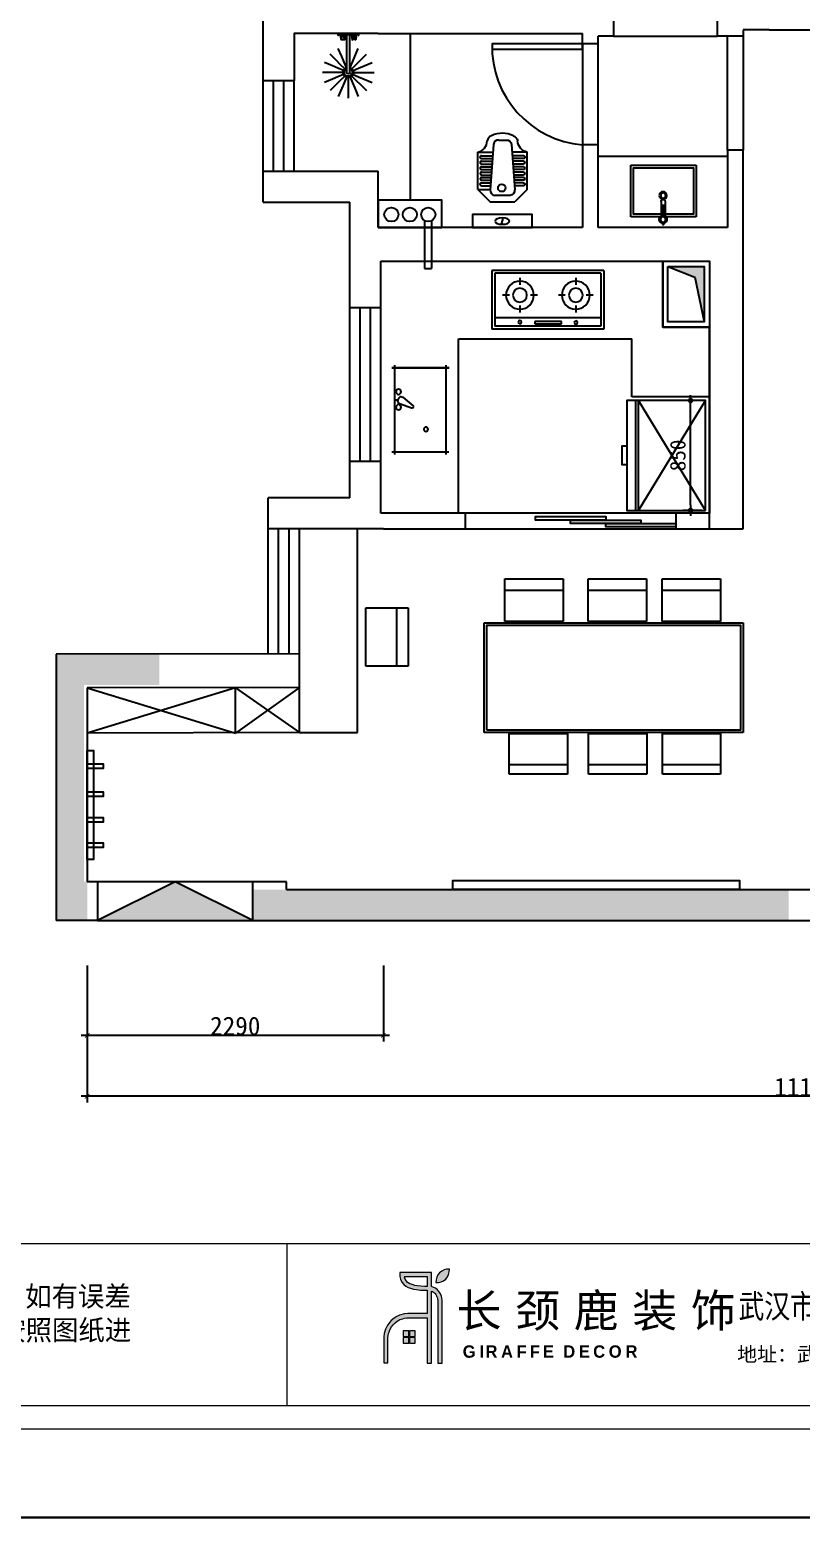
# Model space of a CAD drawing. Header units: inches. Extents: x 1174834 to 1369688, y -175882 to -108740.
# Drawn here: x 1280407 to 1286372, y -175882 to -164377 of the extents above; entities that cross this region are included whole.
import ezdxf

# ---------------------------------------------------------------- set-up
doc = ezdxf.new("R2010")
doc.units = ezdxf.units.IN
doc.header["$LTSCALE"] = 500
doc.header["$MEASUREMENT"] = 0
doc.linetypes.add('ACAD_ISO03W100', pattern=[30, 12, -18])
doc.linetypes.add('DASH', pattern=[0.35, 0.25, -0.1])
for name, color, linetype in [('0--家具', 2, 'Continuous'), ('0--家具细线', 14, 'Continuous'), ('A-01-原始墙体', 7, 'Continuous'), ('FF-FURN', 51, 'Continuous'), ('SH-尺寸标注', 32, 'Continuous'), ('WALL', 255, 'Continuous'), ('填充', 251, 'Continuous'), ('家具', 2, 'Continuous'), ('特细线', 251, 'Continuous')]:
    doc.layers.add(name, color=color, linetype=linetype)
doc.layers.add('022外尺寸标注', color=4, linetype='Continuous', lineweight=0)
doc.layers.add('填充线', color=143, linetype='Continuous', lineweight=9)
doc.styles.add('Arial', font='simhei.ttf')
doc.styles.add('QHGM-宋体', font='', dxfattribs={"width": 0.8})
doc.styles.add('宋体', font='', dxfattribs={"height": 80})
doc.styles.add('样式_1', font='')
doc.styles.add('黑体', font='simhei.ttf', dxfattribs={"height": 80})
doc.styles.get('QHGM-宋体').set_extended_font_data('SimSun')
doc.styles.get('宋体').set_extended_font_data('NSimSun')
doc.styles.get('样式_1').set_extended_font_data('FangSong_GB2312')
doc.dimstyles.new('D_20_2.35', dxfattribs={"dimtxt": 142.857143, "dimasz": 35.714286, "dimexe": 47.619048, "dimexo": 0, "dimgap": 0, "dimtad": 1, "dimdec": 0, "dimzin": 1, "dimdsep": 46, "dimtxsty": 'Standard', "dimblk": 'ARCHTICK', "dimcen": 0.09, "dimdle": 47.619048, "dimclrd": 252, "dimclre": 252, "dimclrt": 134, "dimadec": 0, "dimazin": 0, "dimtfac": 1, "dimtdec": 4, "dimtix": 1, "dimtmove": 2, "dimatfit": 3, "dimfxl": 1, "dimtolj": 1, "dimtzin": 0, "dimarcsym": 0})
doc.dimstyles.new('FS', dxfattribs={"dimscale": 60, "dimtxt": 2, "dimasz": 0.7, "dimexe": 1, "dimexo": 0.5, "dimtad": 1, "dimdec": 0, "dimzin": 0, "dimdsep": 46, "dimtxsty": 'Arial', "dimblk1": 'DOT', "dimblk2": 'DOT', "dimsah": 1, "dimcen": 0, "dimclrd": 8, "dimclre": 8, "dimclrt": 7, "dimadec": 0, "dimazin": 0, "dimtfac": 1, "dimtdec": 0, "dimtix": 1, "dimtmove": 2, "dimatfit": 3, "dimldrblk": 'DOT', "dimfxl": 1, "dimfxlon": 1, "dimtolj": 1, "dimtzin": 0, "dimlwd": -1, "dimarcsym": 0})

# ---------------------------------------------------------------- blocks, each defined once
blk = doc.blocks.new('_ArchTick')
at = {"color": 0, "linetype": 'ByBlock', "const_width": 0.15}
blk.add_lwpolyline([(-0.5, -0.5), (0.5, 0.5)], dxfattribs=at)
blk = doc.blocks.new('*D143')
at = {"layer": 'Defpoints', "color": 0, "linetype": 'Continuous', "lineweight": -3, "transparency": 16777216}
for p in [(1280851, -171615), (1283141, -171615), (1280851, -172155)]:
    blk.add_point(p, dxfattribs=at)
at = {"layer": 'SH-尺寸标注', "color": 252, "linetype": 'Continuous', "lineweight": -2, "transparency": 16777216}
for p, q in [((1280851, -171615), (1280851, -172203)), ((1283141, -171615), (1283141, -172203)), ((1283189, -172155), (1280804, -172155))]:
    blk.add_line(p, q, dxfattribs=at)
at = {"layer": 'SH-尺寸标注', "color": 252, "linetype": 'Continuous', "lineweight": -2, "transparency": 16777216, "xscale": 35.71428581050463, "yscale": 35.71428581050463, "zscale": 35.71428581050463, "rotation": 180}
blk.add_blockref('_ArchTick', (1280851, -172155), dxfattribs=at)
at = {"layer": 'SH-尺寸标注', "color": 252, "linetype": 'Continuous', "lineweight": -2, "transparency": 16777216, "xscale": 35.71428581050463, "yscale": 35.71428581050463, "zscale": 35.71428581050463}
blk.add_blockref('_ArchTick', (1283141, -172155), dxfattribs=at)
at = {"layer": 'SH-尺寸标注', "color": 134, "linetype": 'Continuous', "transparency": 16777216, "insert": (1281996, -172083), "char_height": 142.9, "attachment_point": 5}
blk.add_mtext('\\A1;2290', dxfattribs=at)
blk = doc.blocks.new('*D144')
at = {"layer": 'Defpoints', "color": 0, "linetype": 'Continuous', "lineweight": -3, "transparency": 16777216}
for p in [(1280851, -171615), (1291961, -171615), (1280851, -172626)]:
    blk.add_point(p, dxfattribs=at)
at = {"layer": 'SH-尺寸标注', "color": 252, "linetype": 'Continuous', "lineweight": -2, "transparency": 16777216}
for p, q in [((1280851, -171615), (1280851, -172674)), ((1291961, -171615), (1291961, -172674)), ((1292009, -172626), (1280804, -172626))]:
    blk.add_line(p, q, dxfattribs=at)
at = {"layer": 'SH-尺寸标注', "color": 252, "linetype": 'Continuous', "lineweight": -2, "transparency": 16777216, "xscale": 35.71428581050463, "yscale": 35.71428581050463, "zscale": 35.71428581050463, "rotation": 180}
blk.add_blockref('_ArchTick', (1280851, -172626), dxfattribs=at)
at = {"layer": 'SH-尺寸标注', "color": 252, "linetype": 'Continuous', "lineweight": -2, "transparency": 16777216, "xscale": 35.71428581050463, "yscale": 35.71428581050463, "zscale": 35.71428581050463}
blk.add_blockref('_ArchTick', (1291961, -172626), dxfattribs=at)
at = {"layer": 'SH-尺寸标注', "color": 134, "linetype": 'Continuous', "transparency": 16777216, "insert": (1286406, -172555), "char_height": 142.9, "attachment_point": 5}
blk.add_mtext('\\A1;11110', dxfattribs=at)
blk = doc.blocks.new('YLD.Studio-02-155')
at = {"layer": 'FF-FURN', "color": 253}
for p, q in [((-294, 189), (-582, 189)), ((-582, 189), (-582, 72)), ((-294, 189), (-200, 93)), ((-294, 189), (-294, 93)), ((-677, 27), (-677, -30)), ((-643, 67), (-292, 93)), ((-250, 57), (-250, -61)), ((-200, 93), (-200, -97)), ((-643, -71), (-292, -96)), ((-582, -192), (-582, -75)), ((-294, -192), (-200, -97)), ((-294, -192), (-582, -192))]:
    blk.add_line(p, q, dxfattribs=at)
at = {"layer": 'FF-FURN', "color": 251}
for p, q in [((-556, 161), (-556, 74)), ((-534, 161), (-534, 76)), ((-514, 160), (-514, 77)), ((-491, 160), (-491, 79)), ((-471, 160), (-471, 81)), ((-449, 160), (-449, 82)), ((-429, 159), (-429, 84)), ((-406, 159), (-406, 85)), ((-388, 159), (-388, 87)), ((-366, 159), (-366, 88)), ((-346, 161), (-346, 90)), ((-323, 161), (-323, 91)), ((-556, -164), (-556, -78)), ((-534, -164), (-534, -79)), ((-514, -163), (-514, -81)), ((-491, -163), (-491, -82)), ((-471, -163), (-471, -84)), ((-449, -163), (-449, -86)), ((-429, -163), (-429, -87)), ((-406, -163), (-406, -89)), ((-388, -163), (-388, -90)), ((-366, -163), (-366, -92)), ((-346, -164), (-346, -93)), ((-323, -164), (-323, -95))]:
    blk.add_line(p, q, dxfattribs=at)
at = {"layer": 'FF-FURN', "color": 253}
blk.add_lwpolyline([(0, 230), (0, -230), (-100, -230), (-100, 230)], close=True, dxfattribs=at)
at = {"layer": 'FF-FURN', "color": 253, "extrusion": (0, 0, -1)}
for centre, major_axis, ratio, start_param, end_param in [((-666, 70), (38.6, 31.5), 0.902843, 4.16241, 5.262368), ((-686, 224), (-71.7, 85.5), 0.937093, 2.564574, 3.718612), ((-539, -1), (-135, -135), 1, 0.322824, 1.238257), ((-639, 30), (-26.7, -26.7), 1, 0.715172, 2.250128), ((-289, 53), (-28.2, -28.2), 1, 2.279041, 3.82138)]:
    blk.add_ellipse(centre, major_axis=major_axis, ratio=ratio, start_param=start_param, end_param=end_param, dxfattribs=at)
at = {"layer": 'FF-FURN', "color": 251, "extrusion": (0, 0, -1)}
for centre, major_axis, start_param, end_param in [((-545, 161), (7.95, -7.95), 2.356194, 5.497787), ((-503, 160), (7.95, -7.95), 2.356194, 5.497787), ((-460, 160), (-7.95, -7.95), 0.785398, 3.926991), ((-418, 159), (-7.95, -7.95), 0.785398, 3.926991), ((-377, 159), (-7.95, -7.95), 0.785398, 3.926991), ((-335, 161), (-7.95, -7.95), 0.785398, 3.926991), ((-307, 4), (20.5, -20.5), 0.785398, 7.068583)]:
    blk.add_ellipse(centre, major_axis=major_axis, ratio=1, start_param=start_param, end_param=end_param, dxfattribs=at)
at = {"layer": 'FF-FURN', "color": 250}
blk.add_ellipse((-50, 0), major_axis=(0, 55.8), ratio=0.441777, start_param=-3.141592653589793, end_param=3.141592653589792, dxfattribs=at)
at = {"layer": 'FF-FURN', "color": 253}
for centre, major_axis, ratio, start_param, end_param in [((-666, -73), (38.6, -31.5), 0.902843, 4.16241, 5.262368), ((-639, -33), (-26.7, 26.7), 1, 0.715172, 2.250128), ((-289, -56), (-28.2, 28.2), 1, 2.279041, 3.82138), ((-686, -227), (-71.7, -85.5), 0.937093, 2.564574, 3.718612)]:
    blk.add_ellipse(centre, major_axis=major_axis, ratio=ratio, start_param=start_param, end_param=end_param, dxfattribs=at)
at = {"layer": 'FF-FURN', "color": 251}
for centre, major_axis, start_param, end_param in [((-545, -164), (7.95, 7.95), 2.356194, 5.497787), ((-503, -163), (7.95, 7.95), 2.356194, 5.497787), ((-460, -163), (-7.95, 7.95), 0.785398, 3.926991), ((-418, -163), (-7.95, 7.95), 0.785398, 3.926991), ((-377, -163), (-7.95, 7.95), 0.785398, 3.926991), ((-335, -164), (-7.95, 7.95), 0.785398, 3.926991)]:
    blk.add_ellipse(centre, major_axis=major_axis, ratio=1, start_param=start_param, end_param=end_param, dxfattribs=at)
at = {"layer": 'FF-FURN', "color": 250}
blk.add_spline([(-25, -2), (-38, 3), (-67, -5), (-75, -2)], degree=3, dxfattribs=at)
blk = doc.blocks.new('DOT')
at = {"color": 0}
blk.add_line((-1, 0), (1, 0), dxfattribs=at)
at = {"color": 0, "const_width": 0.5}
blk.add_lwpolyline([(-0.25, 0, 1), (0.25, 0, 1)], format="xyb", close=True, dxfattribs=at)
blk = doc.blocks.new('*D10')
at = {"color": 8, "lineweight": -2, "transparency": 16777216}
for p, q in [((643506, -434179), (643359, -434179)), ((643506, -435029), (643359, -435029))]:
    blk.add_line(p, q, dxfattribs=at)
at = {"color": 8, "transparency": 16777216}
blk.add_line((643419, -434987), (643419, -434221), dxfattribs=at)
at = {"layer": 'Defpoints', "color": 0, "transparency": 16777216}
for p in [(643419, -434179), (643536, -434179), (643536, -435029)]:
    blk.add_point(p, dxfattribs=at)
at = {"color": 8, "transparency": 16777216, "xscale": 42, "yscale": 42, "zscale": 42}
for p, rotation in [((643419, -434179), 90), ((643419, -435029), 270)]:
    blk.add_blockref('DOT', p, dxfattribs=dict(at, rotation=rotation))
at = {"color": 7, "transparency": 16777216, "insert": (643321, -434604), "char_height": 120, "attachment_point": 5, "rotation": 90, "style": 'Arial'}
blk.add_mtext('\\A1;850', dxfattribs=at)
blk = doc.blocks.new('_DOT')
at = {"color": 0, "linetype": 'ByBlock'}
blk.add_line((-0.5, 0), (-1, 0), dxfattribs=at)
at = {"color": 0, "linetype": 'ByBlock', "const_width": 0.5}
blk.add_lwpolyline([(-0.25, 0, 1), (0.25, 0, 1)], format="xyb", close=True, dxfattribs=at)
blk = doc.blocks.new('A$C176de66d')
at = {"color": 3}
for p, q in [((0, 378), (0, 0)), ((0, 378), (720, 378)), ((18, 360), (18, 18)), ((18, 360), (702, 360)), ((702, 360), (702, 18)), ((720, 378), (720, 0)), ((0, 0), (720, 0)), ((18, 18), (702, 18))]:
    blk.add_line(p, q, dxfattribs=at)
at = {"color": 8}
for p, q in [((180, 331.1), (180, 286.1)), ((540, 331.1), (540, 286.1)), ((67.5, 218.6), (112.5, 218.6)), ((247.5, 218.6), (292.5, 218.6)), ((427.5, 218.6), (472.5, 218.6)), ((607.5, 218.6), (652.5, 218.6)), ((180, 151.1), (180, 106.1)), ((540, 151.1), (540, 106.1)), ((18, 72), (702, 72)), ((271.6, 48.1), (443, 48.1)), ((271.6, 33.8), (271.6, 48.1)), ((443, 33.8), (271.6, 33.8)), ((443, 48.1), (443, 33.8))]:
    blk.add_line(p, q, dxfattribs=at)
for centre, radius in [((180, 218.6), 90), ((540, 218.6), 90), ((180, 218.6), 45), ((540, 218.6), 45), ((179.5, 41.7), 10.8), ((539.8, 44.9), 10.8)]:
    blk.add_circle(centre, radius, dxfattribs=at)
blk = doc.blocks.new('A$C92e9f1b8')
at = {"color": 3}
for p, q in [((0, 420), (692, 420)), ((20, 0), (20, 440)), ((670, 442), (670, 0)), ((670, 0), (670, 440)), ((358, 159), (375, 169)), ((395, 59), (358, 159)), ((375, 169), (443, 86)), ((690, 20), (0, 20)), ((420, 47), (420, 20)), ((420, 47), (420, 20)), ((424, 48), (438, 56))]:
    blk.add_line(p, q, dxfattribs=at)
for centre, radius in [((195, 263), 16.9), ((366, 51), 19.8), ((485, 51), 19.8)]:
    blk.add_circle(centre, radius, dxfattribs=at)
for centre, start, end in [((414, 65), 200.5377, 300), ((428, 73), 300, 39.4623)]:
    blk.add_arc(centre, 19.8, start, end, dxfattribs=at)
blk = doc.blocks.new('A$Cfc64ca04')
at = {"color": 3, "linetype": 'DASH', "ltscale": 150}
for p, q in [((21, 255), (0, 255)), ((0, 245), (0, 255)), ((21, 245), (0, 245)), ((180, 265), (53, 265)), ((180, 235), (53, 235)), ((70, 255), (59, 255)), ((70, 245), (59, 245)), ((70, 242), (70, 258)), ((150, 258), (70, 258)), ((150, 242), (70, 242)), ((150, 242), (150, 258))]:
    blk.add_line(p, q, dxfattribs=at)
blk.add_lwpolyline([(60, 228), (60, 0), (460, 0), (460, 505), (60, 505), (60, 272)], dxfattribs=at)
at = {"color": 251, "true_color": 0x636466}
blk.add_lwpolyline([(80, 235), (80, 20), (440, 20), (440, 485), (80, 485), (80, 265)], dxfattribs=at)
at = {"color": 3, "linetype": 'DASH', "ltscale": 150}
blk.add_circle((40, 250), 20, dxfattribs=at)
for centre, radius, start, end in [((40, 250), 30, 30, 170.4059), ((40, 250), 30, 189.5941, 330), ((180, 250), 15, 270, 90)]:
    blk.add_arc(centre, radius, start, end, dxfattribs=at)
at = {"layer": 'FF-FURN', "color": 250}
for radius in [30, 20]:
    blk.add_circle((225, 250), radius, dxfattribs=at)
blk = doc.blocks.new('A$C4CD82E51')
at = {"color": 250, "linetype": 'ACAD_ISO03W100'}
for p, q in [((237, 215), (280, 233)), ((280, 233), (323, 251)), ((172, 172), (138, 138))]:
    blk.add_line(p, q, dxfattribs=at)
at = {"layer": '0--家具', "color": 144}
for p, q in [((479, 260), (455, 258)), ((455, 258), (455, 256)), ((455, 252), (455, 233)), ((487, 256), (493, 256)), ((487, 232), (493, 232)), ((200, 212), (493, 212)), ((200, 188), (493, 188)), ((455, 148), (455, 167)), ((455, 142), (455, 144)), ((479, 140), (455, 142)), ((487, 168), (493, 168)), ((487, 144), (493, 144))]:
    blk.add_line(p, q, dxfattribs=at)
for points in [[(480, 261, -0.246515), (473, 258), (452, 256)], [(452, 252), (473, 250, -1), (473, 235), (452, 233)], [(452, 148), (473, 150, 1), (473, 165), (452, 167)], [(480, 139, 0.246515), (473, 143), (452, 144)]]:
    blk.add_lwpolyline(points, format="xyb", dxfattribs=at)
for points in [[(480, 261), (487, 261), (487, 226), (452, 229), (452, 233)], [(452, 252), (452, 256)], [(480, 139), (487, 139), (487, 174), (452, 171), (452, 167)], [(452, 148), (452, 144)]]:
    blk.add_lwpolyline(points, dxfattribs=at)
blk.add_lwpolyline([(500, 121), (495, 121, -2.688214), (493, 126), (493, 275, -2.688214), (495, 280), (500, 280)], format="xyb", close=True, dxfattribs=at)
for radius, start, end in [(40, 17.4576, 342.5424), (30, 23.5782, 336.4218), (12, 90, 270)]:
    blk.add_arc((200, 200), radius, start, end, dxfattribs=at)
at = {"layer": '0--家具细线', "color": 250, "linetype": 'ACAD_ISO03W100'}
for p, q in [((149, 323), (123, 385)), ((200, 334), (200, 400)), ((251, 323), (277, 385)), ((77, 251), (15, 277)), ((106, 294), (59, 341)), ((120, 233), (77, 251)), ((138, 262), (106, 294)), ((163, 215), (120, 233)), ((172, 228), (138, 262)), ((167, 280), (149, 323)), ((185, 237), (167, 280)), ((200, 287), (200, 334)), ((200, 240), (200, 287)), ((215, 237), (233, 280)), ((228, 228), (262, 262)), ((233, 280), (251, 323)), ((262, 262), (294, 294)), ((294, 294), (341, 341)), ((323, 251), (385, 277)), ((67, 200), (0, 200)), ((77, 149), (15, 123)), ((113, 200), (67, 200)), ((120, 167), (77, 149)), ((138, 138), (106, 106)), ((160, 200), (113, 200)), ((163, 185), (120, 167)), ((167, 120), (149, 77)), ((185, 163), (167, 120)), ((200, 160), (200, 113)), ((215, 163), (233, 120)), ((228, 172), (262, 138)), ((233, 120), (251, 77)), ((237, 185), (280, 167)), ((262, 138), (294, 106)), ((280, 167), (323, 149)), ((323, 149), (385, 123)), ((106, 106), (59, 59)), ((149, 77), (123, 15)), ((200, 113), (200, 67)), ((200, 67), (200, 0)), ((251, 77), (277, 15)), ((294, 106), (341, 59))]:
    blk.add_line(p, q, dxfattribs=at)
blk = doc.blocks.new('gndghfggn')
at = {"layer": '022外尺寸标注'}
h = blk.add_hatch(color=143, dxfattribs=at)
h.dxf.hatch_style = 1
h.paths.add_polyline_path([(4708.14, -1030.86), (4707.46, -1030.86), (4707.46, -1031.54), (4708.14, -1031.54)], flags=17)
h.paths.add_polyline_path([(4708.93, -1030.86), (4708.25, -1030.86), (4708.25, -1031.54), (4708.93, -1031.54)], flags=17)
h.paths.add_polyline_path([(4708.93, -1032.34), (4708.93, -1031.66), (4708.25, -1031.66), (4708.25, -1032.34)], flags=17)
h.paths.add_polyline_path([(4708.14, -1031.66), (4707.46, -1031.66), (4707.46, -1032.34), (4708.14, -1032.34)], flags=17)
h.paths.add_polyline_path([(4710.39, -1028.73), (4708.02, -1028.73), (4707.62, -1028.77), (4707.04, -1028.94), (4706.7, -1029.1), (4706.37, -1029.31), (4706.02, -1029.61), (4705.8, -1029.84), (4705.54, -1030.22), (4705.33, -1030.65), (4705.17, -1031.15), (4705.12, -1031.56), (4705.12, -1034.73), (4705.63, -1034.73), (4705.63, -1031.71), (4705.66, -1031.4), (4705.7, -1031.18), (4705.76, -1030.99), (4705.85, -1030.73), (4706.05, -1030.36), (4706.27, -1030.1), (4706.51, -1029.86), (4706.75, -1029.68), (4706.93, -1029.57), (4707.07, -1029.49), (4707.22, -1029.44), (4707.43, -1029.37), (4707.64, -1029.3), (4707.9, -1029.25), (4710.39, -1029.25), (4710.39, -1034.74), (4710.9, -1034.74), (4710.9, -1026.02), (4711.04, -1026.09), (4711.14, -1026.15), (4711.24, -1026.23), (4711.29, -1026.29), (4711.34, -1026.33), (4711.42, -1026.44), (4711.51, -1026.59), (4711.56, -1026.72), (4711.58, -1026.77), (4711.61, -1026.83), (4711.62, -1026.91), (4711.64, -1027.02), (4711.66, -1027.11), (4711.66, -1034.74), (4712.18, -1034.74), (4712.18, -1027.13), (4712.16, -1026.9), (4712.1, -1026.66), (4711.98, -1026.37), (4711.84, -1026.12), (4711.62, -1025.87), (4711.38, -1025.68), (4711.25, -1025.62), (4710.9, -1025.48), (4710.9, -1023.79), (4707.06, -1023.79), (4707.06, -1024.27), (4707.14, -1024.6), (4707.32, -1024.97), (4707.55, -1025.23), (4707.8, -1025.43), (4708.08, -1025.58), (4708.35, -1025.69), (4708.74, -1025.79), (4709.09, -1025.84), (4709.57, -1025.9), (4710.02, -1025.93), (4710.39, -1025.93)])
h.paths.add_polyline_path([(4710.4, -1025.43), (4710.04, -1025.43), (4709.62, -1025.4), (4709.16, -1025.34), (4708.84, -1025.3), (4708.51, -1025.21), (4708.29, -1025.12), (4708.07, -1025.01), (4707.89, -1024.87), (4707.74, -1024.69), (4707.62, -1024.44), (4707.58, -1024.29), (4710.4, -1024.29)], flags=16)
h.paths.add_polyline_path([(4711.43, -1025, 0.456232), (4713.06, -1023.39, 0.456232)])
at = {"layer": '022外尺寸标注', "color": 143}
for points in [[(4710.9, -1026.02), (4711.04, -1026.09), (4711.14, -1026.15), (4711.24, -1026.23), (4711.29, -1026.29), (4711.34, -1026.33), (4711.42, -1026.44), (4711.51, -1026.59), (4711.56, -1026.72), (4711.58, -1026.77), (4711.61, -1026.83), (4711.62, -1026.91), (4711.64, -1027.02), (4711.66, -1027.11), (4711.66, -1034.74), (4712.18, -1034.74), (4712.18, -1027.13), (4712.16, -1026.9), (4712.1, -1026.66), (4711.98, -1026.37), (4711.84, -1026.12), (4711.62, -1025.87), (4711.38, -1025.68), (4711.25, -1025.62), (4710.9, -1025.48), (4710.9, -1023.79), (4707.06, -1023.79), (4707.06, -1024.27), (4707.14, -1024.6), (4707.32, -1024.97), (4707.55, -1025.23), (4707.8, -1025.43), (4708.08, -1025.58), (4708.35, -1025.69), (4708.74, -1025.79), (4709.09, -1025.84), (4709.57, -1025.9), (4710.02, -1025.93), (4710.39, -1025.93), (4710.39, -1028.73), (4708.02, -1028.73), (4707.62, -1028.77), (4707.04, -1028.94), (4706.7, -1029.1), (4706.37, -1029.31), (4706.02, -1029.61), (4705.8, -1029.84), (4705.54, -1030.22), (4705.33, -1030.65), (4705.17, -1031.15), (4705.12, -1031.56), (4705.12, -1034.73), (4705.63, -1034.73), (4705.63, -1031.71), (4705.66, -1031.4), (4705.7, -1031.18), (4705.76, -1030.99), (4705.85, -1030.73), (4706.05, -1030.36), (4706.27, -1030.1), (4706.51, -1029.86), (4706.75, -1029.68), (4706.93, -1029.57), (4707.07, -1029.49), (4707.22, -1029.44), (4707.43, -1029.37), (4707.64, -1029.3), (4707.9, -1029.25), (4710.39, -1029.25), (4710.39, -1034.74)], [(4710.39, -1034.74), (4710.9, -1034.74), (4710.9, -1026.02)]]:
    blk.add_lwpolyline(points, dxfattribs=at)
for points in [[(4710.4, -1025.43), (4710.4, -1024.29), (4707.58, -1024.29), (4707.62, -1024.44), (4707.74, -1024.69), (4707.89, -1024.87), (4708.07, -1025.01), (4708.29, -1025.12), (4708.51, -1025.21), (4708.84, -1025.3), (4709.16, -1025.34), (4709.62, -1025.4), (4710.04, -1025.43)], [(4707.46, -1031.54), (4708.14, -1031.54), (4708.14, -1030.86), (4707.46, -1030.86)], [(4707.46, -1032.34), (4708.14, -1032.34), (4708.14, -1031.66), (4707.46, -1031.66)], [(4708.25, -1031.54), (4708.93, -1031.54), (4708.93, -1030.86), (4708.25, -1030.86)], [(4708.25, -1032.34), (4708.93, -1032.34), (4708.93, -1031.66), (4708.25, -1031.66)]]:
    blk.add_lwpolyline(points, close=True, dxfattribs=at)
for centre, start, end in [((4712.95, -1024.9), 85.683, 183.7789), ((4711.55, -1023.49), 265.683, 3.7789)]:
    blk.add_arc(centre, 1.52, start, end, dxfattribs=at)
at = {"layer": '022外尺寸标注', "color": 143, "attachment_point": 1}
for s, width, insert, char_height, style in [('{\\f南宋书局体|b1|i0|c134|p2;\\T1.3;长颈鹿装饰}', 35.0689, (4713.92, -1026.39), 4, '宋体'), ('{\\f汉仪全唐诗简|b1|i0|c134|p18;\\T1.3;GIRAFFE DECOR}', 39.5744, (4714.68, -1032.6), 1.5, '样式_1')]:
    blk.add_mtext_dynamic_manual_height_columns(s, width=width, gutter_width=12.5, heights=[0], dxfattribs=dict(at, insert=insert, char_height=char_height, style=style))
blk = doc.blocks.new('JNNJ')
at = {"layer": 'WALL', "color": 8, "ltscale": 0.5}
for p, q in [((283797, -98160), (308185, -98160)), ((308185, -98160), (283797, -98160))]:
    blk.add_line(p, q, dxfattribs=at)
at = {"layer": '填充线'}
for p, q in [((307293, -96236), (284612, -96236)), ((284594, -97374), (307293, -97374)), ((284431, -97537), (307456, -97537))]:
    blk.add_line(p, q, dxfattribs=at)
blk = doc.blocks.new('HHYT')
at = {"layer": '填充线'}
blk.add_line((390529, -114619), (390529, -113481), dxfattribs=at)
blk.add_blockref('JNNJ', (99287, -17246))
at = {"layer": '填充', "xscale": 58.06672455353011, "yscale": 58.06672455353011, "zscale": 58.06672455353011}
blk.add_blockref('gndghfggn', (117997, -54237), dxfattribs=at)
at = {"layer": '填充线', "style": 'QHGM-宋体', "width": 0.8}
blk.add_text('武汉市长颈鹿装饰设计工程有限责任公司', height=166.55, dxfattribs=at).set_placement((393701, -114005))
at = {"layer": '填充线', "style": '黑体'}
blk.add_text('地址：武汉市白沙洲大道白沙洲未来城4栋2楼', height=102.81, dxfattribs=at).set_placement((393692, -114311))
at = {"layer": '家具', "color": 8, "width": 1}
blk.add_text('图中所标尺寸施工方必须在现场度量，如有误差', height=142.79, dxfattribs=at).set_placement((385532, -113923))
at = {"layer": '家具', "color": 8}
blk.add_text('以现场尺寸为准！所有施工必须严格按照图纸进', height=142.79, dxfattribs=at).set_placement((385535, -114161))
blk = doc.blocks.new('A$C44EE5ACB')
at = {"color": 3, "ltscale": 10}
for p, q in [((105.7, 21), (105.7, 871.1)), ((124.8, 21), (124.8, 871.1))]:
    blk.add_line(p, q, dxfattribs=at)
at = {"color": 8, "linetype": 'ACAD_ISO03W100', "ltscale": 3}
for p, q in [((644.4, 21), (124.8, 871.1)), ((124.8, 21), (644.4, 871.1))]:
    blk.add_line(p, q, dxfattribs=at)
at = {"color": 3, "ltscale": 10}
for points in [[(644.4, 21), (644.4, 871.1), (34.4, 871.1), (34.4, 21)], [(34.4, 519.8), (34.4, 372.4), (0, 372.4), (0, 519.8)]]:
    blk.add_lwpolyline(points, close=True, dxfattribs=at)
at = {"color": 1}
dim = blk.add_aligned_dim(p1=(644.4, 21), p2=(644.4, 871.1), distance=116.8, dimstyle='FS', override={"dimblk1": 'DOT', "dimblk2": 'DOT', "dimldrblk": 'DOT', "dimfxl": 180}, dxfattribs=at)
dim.commit()
dim.dimension.update_dxf_attribs({"geometry": '*D10', "text_midpoint": (429.4, 446.1), "insert": (-642891.1, 435050)})

msp = doc.modelspace()

# ---------------------------------------------------------------- hatches: boundary and pattern name
at = {"layer": '特细线'}
h = msp.add_hatch(color=256, dxfattribs=at)
h.dxf.hatch_style = 1
h.paths.add_polyline_path([(1285341.5, -166207.4), (1285549.6, -166292.1), (1285621.5, -166637.4), (1285621.5, -166207.4)])
h = msp.add_hatch(color=256, dxfattribs=at)
h.dxf.hatch_style = 1
h.paths.add_polyline_path([(1281409.8, -169207.4), (1280611.5, -169207.4), (1280611.5, -171267.4), (1280851.5, -171267.4), (1280851.5, -170967.4), (1280826.5, -170967.4), (1280826.5, -169444.8), (1281409.8, -169444.8)])
h = msp.add_hatch(color=256, dxfattribs=at)
h.dxf.hatch_style = 1
h.paths.add_polyline_path([(1282131.5, -171267.4), (1281531.5, -170967.4), (1280931.5, -171267.4)])
h = msp.add_hatch(color=256, dxfattribs=at)
h.dxf.hatch_style = 1
h.paths.add_polyline_path([(1286274.9, -171027.4), (1282131.5, -171027.4), (1282131.5, -171267.4), (1286274.9, -171267.4)])

# ---------------------------------------------------------------- linework, layer by layer
at = {"color": 3, "linetype": 'DASH', "ltscale": 150}
for p, q in [((1285801.5, -165357.4), (1284801.5, -165357.4)), ((1283721.5, -168117.4), (1283721.5, -166767.4)), ((1283721.5, -166767.4), (1285061.5, -166767.4)), ((1285061.5, -167217.4), (1285061.5, -166767.4)), ((1285661.5, -167217.4), (1285061.5, -167217.4)), ((1282941.5, -169813.3), (1282941.5, -168237.4)), ((1284531.2, -168713.6), (1284081.2, -168713.6)), ((1285176.9, -168713.6), (1284726.9, -168713.6)), ((1285747.9, -168713.6), (1285297.9, -168713.6)), ((1283244.1, -169300.9), (1283244.1, -168850.9)), ((1281996.5, -169817.4), (1281996.5, -169467.4)), ((1282491.5, -169813.3), (1282491.5, -169463.3)), ((1282491.5, -169813.3), (1280851.5, -169817.4)), ((1282491.5, -169813.3), (1282941.5, -169813.3)), ((1284563.7, -170063), (1284113.7, -170063)), ((1284563.7, -170063), (1284113.7, -170063)), ((1285176.9, -170063), (1284726.9, -170063)), ((1285176.9, -170063), (1284726.9, -170063)), ((1285747.9, -170063), (1285297.9, -170063)), ((1285747.9, -170063), (1285297.9, -170063))]:
    msp.add_line(p, q, dxfattribs=at)
at = {"color": 3}
for p, q in [((1283458.7, -165853.4), (1283458.7, -166224.2)), ((1283513.7, -165855.2), (1283513.7, -166224.2)), ((1283458.7, -166224.2), (1283513.7, -166224.2))]:
    msp.add_line(p, q, dxfattribs=at)
at = {"color": 147, "linetype": 'ACAD_ISO03W100', "ltscale": 3}
for p, q in [((1281996.5, -169467.4), (1280851.5, -169817.4)), ((1280851.5, -169467.4), (1281996.5, -169817.4)), ((1282491.5, -169463.3), (1281996.5, -169817.4)), ((1281996.5, -169467.4), (1282491.5, -169813.3))]:
    msp.add_line(p, q, dxfattribs=at)
at = {"color": 3}
for points in [[(1284681.5, -164527.4), (1284681.5, -164487.4), (1283981.5, -164487.4), (1283981.5, -164527.4)], [(1280851.5, -169952.2), (1280900.2, -169952.2), (1280900.2, -170793.9), (1280851.5, -170793.9)], [(1285895.4, -171027.4), (1283676.9, -171027.4), (1283676.9, -170956.7), (1285895.4, -170956.7)]]:
    msp.add_lwpolyline(points, close=True, dxfattribs=at)
at = {"color": 3, "linetype": 'DASH', "ltscale": 150}
for points in [[(1284531.2, -168952.8), (1284081.2, -168952.8), (1284081.2, -168624), (1284531.2, -168624)], [(1285175.3, -168952.8), (1284725.3, -168952.8), (1284725.3, -168624), (1285175.3, -168624)], [(1285746.4, -168952.8), (1285296.4, -168952.8), (1285296.4, -168624), (1285746.4, -168624)], [(1283004.8, -169299.3), (1283004.8, -168849.3), (1283333.7, -168849.3), (1283333.7, -169299.3)], [(1283921.5, -169813.3), (1283921.5, -168963.3), (1285921.5, -168963.3), (1285921.5, -169813.3)], [(1284113.7, -169821.1), (1284563.7, -169821.1), (1284563.7, -170134.1), (1284113.7, -170134.1)], [(1284726.9, -169821.1), (1285176.9, -169821.1), (1285176.9, -170134.1), (1284726.9, -170134.1)], [(1285297.9, -169821.1), (1285747.9, -169821.1), (1285747.9, -170134.1), (1285297.9, -170134.1)]]:
    msp.add_lwpolyline(points, close=True, dxfattribs=at)
at = {"color": 251, "true_color": 0x636466}
msp.add_lwpolyline([(1283941.5, -169793.3), (1283941.5, -168983.3), (1285901.5, -168983.3), (1285901.5, -169793.3)], close=True, dxfattribs=at)
at = {"color": 3}
for centre in [(1283203.3, -165806.7), (1283345.3, -165806.7), (1283487.8, -165806.7)]:
    msp.add_circle(centre, 55, dxfattribs=at)
at = {"layer": 'A-01-原始墙体', "color": 4}
for p, q in [((1282211.5, -164770.3), (1282211.5, -163997.4)), ((1284921.5, -164307.4), (1284921.5, -164427.4)), ((1285721.5, -164307.4), (1285721.5, -164427.4)), ((1286123.4, -164377.4), (1285921.5, -164377.4)), ((1285921.5, -164377.4), (1285921.5, -164427.4)), ((1283101.5, -164407.4), (1284681.5, -164407.4)), ((1284681.5, -164487.4), (1284681.5, -164407.4)), ((1284801.5, -164487.4), (1284681.5, -164487.4)), ((1284921.5, -164427.4), (1284801.5, -164427.4)), ((1284801.5, -164487.4), (1284801.5, -164427.4)), ((1285921.5, -164427.4), (1285721.5, -164427.4)), ((1282211.5, -164770.3), (1282451.5, -164770.3)), ((1284801.5, -165267.4), (1284681.5, -165267.4)), ((1284681.5, -165267.4), (1284681.5, -165907.4)), ((1284801.5, -165907.4), (1284801.5, -165267.4)), ((1285921.5, -165308), (1285801.5, -165308)), ((1285801.5, -165308), (1285801.5, -165907.4)), ((1285921.5, -168237.4), (1285921.5, -165308)), ((1282211.5, -165470.3), (1283101.5, -165470.3)), ((1282211.5, -165710.3), (1282211.5, -165470.3)), ((1283101.5, -165907.4), (1283101.5, -165470.3)), ((1282211.5, -165710.3), (1282881.5, -165710.3)), ((1282881.5, -166527.4), (1282881.5, -165710.3)), ((1284681.5, -165907.4), (1283101.5, -165907.4)), ((1285801.5, -165907.4), (1284801.5, -165907.4)), ((1283121.5, -166527.4), (1283121.5, -166167.4)), ((1283121.5, -166167.4), (1285301.5, -166167.4)), ((1285301.5, -166167.4), (1285301.5, -166677.4)), ((1283121.5, -166527.4), (1282881.5, -166527.4)), ((1285301.5, -166677.4), (1285661.5, -166677.4)), ((1285661.5, -166677.4), (1285661.5, -168117.4)), ((1285661.5, -168237.4), (1285661.5, -166677.4)), ((1282881.5, -167997.4), (1282881.5, -167717.4)), ((1283121.5, -167717.4), (1282881.5, -167717.4)), ((1283121.5, -168117.4), (1283121.5, -167717.4)), ((1282881.5, -167997.4), (1282251.5, -167997.4)), ((1282251.5, -168237.4), (1282251.5, -167997.4)), ((1283776.1, -168117.4), (1283121.5, -168117.4)), ((1283776.1, -168237.4), (1283776.1, -168117.4)), ((1285661.5, -168117.4), (1285401.5, -168117.4)), ((1285401.5, -168117.4), (1285401.5, -168237.4)), ((1283141.5, -168237.4), (1282251.5, -168237.4)), ((1283141.5, -168237.4), (1283776.1, -168237.4)), ((1285401.5, -168237.4), (1285921.5, -168237.4)), ((1282491.5, -169203.3), (1280611.5, -169207.4)), ((1280611.5, -169207.4), (1280611.5, -171267.4)), ((1282491.5, -169463.3), (1282491.5, -169203.3)), ((1282491.5, -169463.3), (1280851.5, -169467.4)), ((1280851.5, -169467.4), (1280851.5, -170967.4)), ((1280931.5, -170967.4), (1280851.5, -170967.4)), ((1280931.5, -170967.4), (1280931.5, -171267.4)), ((1282391.5, -170967.4), (1282131.5, -170967.4)), ((1282131.5, -171267.4), (1282131.5, -170967.4)), ((1282391.5, -171027.4), (1282391.5, -170967.4)), ((1282391.5, -171027.4), (1290391.5, -171027.4)), ((1280931.5, -171267.4), (1280611.5, -171267.4)), ((1282131.5, -171267.4), (1292201.5, -171267.4))]:
    msp.add_line(p, q, dxfattribs=at)
msp.add_lwpolyline([(1283101.5, -164407.4), (1282451.5, -164407.4), (1282451.5, -164770.3)], dxfattribs=at)
for points in [[(1283101.5, -165907.4), (1283593.2, -165907.4), (1283593.2, -165696.5), (1283101.5, -165696.5)], [(1285301.5, -166167.4), (1285661.5, -166167.4), (1285661.5, -166677.4), (1285301.5, -166677.4)]]:
    msp.add_lwpolyline(points, close=True, dxfattribs=at)
at = {"layer": '特细线'}
for p, q in [((1286123.4, -164377.4), (1286923.4, -164377.4)), ((1283351.5, -165696.5), (1283351.5, -164407.4)), ((1284681.5, -164487.4), (1284681.5, -165267.4)), ((1284801.5, -165267.4), (1284801.5, -164487.4)), ((1284921.5, -164427.4), (1285721.5, -164427.4)), ((1285801.5, -165308), (1285801.5, -164427.4)), ((1285921.5, -164427.4), (1285921.5, -165308)), ((1282211.5, -165470.3), (1282211.5, -164770.3)), ((1282291.5, -165470.3), (1282291.5, -164770.3)), ((1282371.5, -165470.3), (1282371.5, -164770.3)), ((1282451.5, -165470.3), (1282451.5, -164770.3)), ((1282881.5, -167717.4), (1282881.5, -166527.4)), ((1282961.5, -167717.4), (1282961.5, -166527.4)), ((1283041.5, -167717.4), (1283041.5, -166527.4)), ((1283121.5, -167717.4), (1283121.5, -166527.4)), ((1285401.5, -168117.4), (1283776.1, -168117.4)), ((1282251.5, -169207.4), (1282251.5, -168237.4)), ((1282331.5, -169207.4), (1282331.5, -168237.4)), ((1282411.5, -169207.4), (1282411.5, -168237.4)), ((1282491.5, -169207.4), (1282491.5, -168237.4)), ((1283776.1, -168237.4), (1285401.5, -168237.4)), ((1282131.5, -170967.4), (1280931.5, -170967.4)), ((1280931.5, -171267.4), (1282131.5, -171267.4))]:
    msp.add_line(p, q, dxfattribs=at)
for points in [[(1285341.5, -166207.4), (1285621.5, -166207.4), (1285621.5, -166637.4), (1285341.5, -166637.4)], [(1284859.7, -168169.2), (1284317.9, -168169.2), (1284317.9, -168142.9), (1284859.7, -168142.9)], [(1285130.6, -168195.4), (1284588.8, -168195.4), (1284588.8, -168169.2), (1285130.6, -168169.2)], [(1285401.5, -168221.7), (1284859.7, -168221.7), (1284859.7, -168195.4), (1285401.5, -168195.4)], [(1280851.5, -170054.1), (1280974.9, -170054.1), (1280974.9, -170090.2), (1280851.5, -170090.2)], [(1280851.5, -170272.1), (1280974.9, -170272.1), (1280974.9, -170308.2), (1280851.5, -170308.2)], [(1280851.5, -170470.4), (1280974.9, -170470.4), (1280974.9, -170506.5), (1280851.5, -170506.5)], [(1280851.5, -170664.8), (1280974.9, -170664.8), (1280974.9, -170700.9), (1280851.5, -170700.9)]]:
    msp.add_lwpolyline(points, close=True, dxfattribs=at)
for points in [[(1285341.5, -166207.4), (1285549.6, -166292.1), (1285621.5, -166637.4)], [(1282131.5, -171267.4), (1281531.5, -170967.4), (1280931.5, -171267.4)]]:
    msp.add_lwpolyline(points, dxfattribs=at)
msp.add_arc((1284743.8, -164507.4), 762.5, 178.49708, 265.3148, dxfattribs=at)

# ---------------------------------------------------------------- block references
at = {"xscale": 1.1, "yscale": 1.1, "zscale": 1.1}
msp.add_blockref('HHYT', (852815.2, -48936), dxfattribs=at)
at = {"color": 3, "xscale": -1, "rotation": 270}
for name, p in [('A$Cfc64ca04', (1285053.6, -165884.7)), ('A$C92e9f1b8', (1283207, -167662.6))]:
    msp.add_blockref(name, p, dxfattribs=at)
at = {"color": 3, "xscale": -1.2, "yscale": 1.2, "zscale": 1.2}
msp.add_blockref('A$C176de66d', (1284844.8, -166692.6), dxfattribs=at)
at = {"color": 1}
msp.add_blockref('A$C44EE5ACB', (1284988.2, -168115.8), dxfattribs=at)
at = {"layer": 'FF-FURN', "xscale": -1, "rotation": 90}
msp.add_blockref('YLD.Studio-02-155', (1284060.3, -165907.4), dxfattribs=at)
at = {"layer": '填充', "color": 10, "xscale": -1, "rotation": 270}
msp.add_blockref('A$C4CD82E51', (1282669.8, -164907.4), dxfattribs=at)

# ---------------------------------------------------------------- dimensions: what is measured, and where the dimension line sits
at = {"layer": 'SH-尺寸标注', "color": 252, "linetype": 'Continuous'}
dim = msp.add_linear_dim(base=(1280851.5, -172154.9), p1=(1283141.5, -171615.1), p2=(1280851.5, -171615.1), angle=180, dimstyle='D_20_2.35', dxfattribs=at)
dim.commit()
dim.dimension.update_dxf_attribs({"geometry": '*D143', "text_midpoint": (1281996.5, -172083.5)})
dim = msp.add_aligned_dim(p1=(1291961.5, -171615.1), p2=(1280851.5, -171615.1), distance=1010.9, dimstyle='D_20_2.35', dxfattribs=at)
dim.commit()
dim.dimension.update_dxf_attribs({"geometry": '*D144', "text_midpoint": (1286406.5, -172554.6)})

doc.saveas('drawing.dxf')
